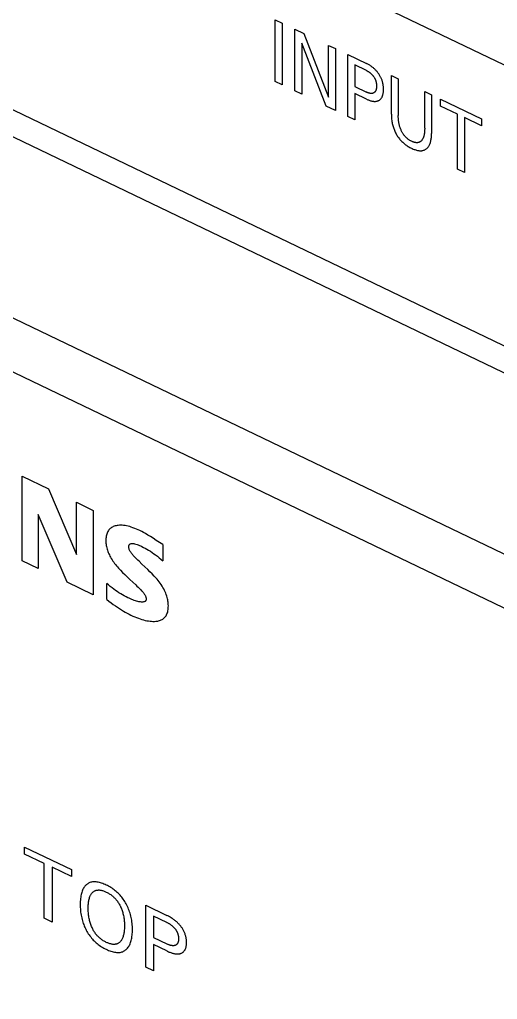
# Model space of a CAD drawing. Extents: x 0 to 420, y 0 to 297.
# Drawn here: x 166.93 to 180.81, y 152.23 to 180.69 of the extents above; entities that cross this region are included whole.
import ezdxf

# ---------------------------------------------------------------- set-up
doc = ezdxf.new("R2010")
doc.units = 0
doc.header["$LTSCALE"] = 23.1
doc.layers.add('40000_ISO', color=7, linetype='CONTINUOUS')

msp = doc.modelspace()

# ---------------------------------------------------------------- linework, layer by layer
at = {"layer": '40000_ISO', "color": 7, "linetype": 'CONTINUOUS'}
for p, q in [((210.089, 165.387), (156.678, 191.06)), ((210.089, 157.221), (156.678, 182.895)), ((209.769, 156.591), (156.358, 182.265)), ((174.353, 178.89), (174.353, 180.686)), ((174.353, 180.686), (174.555, 180.589)), ((174.555, 180.589), (174.555, 178.793)), ((174.924, 178.616), (174.924, 180.412)), ((174.924, 180.412), (175.185, 180.286)), ((175.185, 180.286), (175.904, 178.435)), ((175.124, 180.009), (175.124, 178.519)), ((175.834, 178.178), (175.124, 180.009)), ((175.904, 178.435), (175.904, 179.941)), ((175.904, 179.941), (176.104, 179.845)), ((176.104, 179.845), (176.104, 178.048)), ((176.464, 177.875), (176.464, 179.671)), ((176.464, 179.671), (176.999, 179.414)), ((176.666, 179.371), (176.666, 178.744)), ((176.999, 179.21), (176.666, 179.371)), ((177.019, 179.405), (176.999, 179.414)), ((177.038, 179.394), (177.019, 179.405)), ((177.058, 179.384), (177.038, 179.394)), ((177.077, 179.373), (177.058, 179.384)), ((177.096, 179.361), (177.077, 179.373)), ((177.116, 179.349), (177.096, 179.361)), ((177.135, 179.336), (177.116, 179.349)), ((177.152, 179.323), (177.135, 179.336)), ((151.879, 179.159), (205.29, 153.486)), ((176.999, 179.21), (177.011, 179.205)), ((177.011, 179.205), (177.023, 179.199)), ((177.023, 179.199), (177.035, 179.192)), ((177.035, 179.192), (177.046, 179.185)), ((177.046, 179.185), (177.058, 179.178)), ((177.058, 179.178), (177.07, 179.171)), ((177.07, 179.171), (177.081, 179.163)), ((177.081, 179.163), (177.092, 179.156)), ((177.092, 179.156), (177.102, 179.148)), ((177.102, 179.148), (177.112, 179.14)), ((177.112, 179.14), (177.122, 179.132)), ((177.122, 179.132), (177.132, 179.123)), ((177.132, 179.123), (177.142, 179.114)), ((177.142, 179.114), (177.151, 179.105)), ((177.151, 179.105), (177.16, 179.096)), ((177.169, 179.311), (177.152, 179.323)), ((177.16, 179.096), (177.169, 179.087)), ((177.186, 179.298), (177.169, 179.311)), ((177.169, 179.087), (177.177, 179.078)), ((177.177, 179.078), (177.185, 179.068)), ((177.185, 179.068), (177.193, 179.058)), ((177.203, 179.284), (177.186, 179.298)), ((177.193, 179.058), (177.201, 179.048)), ((177.201, 179.048), (177.209, 179.037)), ((177.219, 179.27), (177.203, 179.284)), ((177.235, 179.255), (177.219, 179.27)), ((177.251, 179.24), (177.235, 179.255)), ((177.266, 179.225), (177.251, 179.24)), ((177.281, 179.21), (177.266, 179.225)), ((177.295, 179.194), (177.281, 179.21)), ((177.309, 179.178), (177.295, 179.194)), ((177.322, 179.161), (177.309, 179.178)), ((177.336, 179.144), (177.322, 179.161)), ((177.348, 179.127), (177.336, 179.144)), ((177.36, 179.11), (177.348, 179.127)), ((177.372, 179.092), (177.36, 179.11)), ((177.383, 179.075), (177.372, 179.092)), ((177.393, 179.057), (177.383, 179.075)), ((177.404, 179.039), (177.393, 179.057)), ((177.726, 177.946), (177.726, 179.065)), ((177.726, 179.065), (177.927, 178.968)), ((174.555, 178.793), (174.353, 178.89)), ((177.209, 179.037), (177.217, 179.025)), ((177.217, 179.025), (177.224, 179.013)), ((177.224, 179.013), (177.232, 179.001)), ((177.232, 179.001), (177.239, 178.989)), ((177.239, 178.989), (177.245, 178.977)), ((177.245, 178.977), (177.251, 178.964)), ((177.251, 178.964), (177.257, 178.951)), ((177.257, 178.951), (177.262, 178.94)), ((177.262, 178.94), (177.266, 178.928)), ((177.266, 178.928), (177.27, 178.916)), ((177.27, 178.916), (177.274, 178.905)), ((177.274, 178.905), (177.277, 178.893)), ((177.277, 178.893), (177.28, 178.881)), ((177.28, 178.881), (177.283, 178.87)), ((177.283, 178.87), (177.286, 178.858)), ((177.286, 178.858), (177.288, 178.845)), ((177.288, 178.845), (177.29, 178.832)), ((177.29, 178.832), (177.292, 178.82)), ((177.292, 178.82), (177.293, 178.807)), ((177.293, 178.807), (177.294, 178.794)), ((177.294, 178.794), (177.295, 178.782)), ((177.295, 178.782), (177.295, 178.77)), ((177.295, 178.77), (177.295, 178.758)), ((177.295, 178.758), (177.295, 178.744)), ((177.413, 179.021), (177.404, 179.039)), ((177.422, 179.003), (177.413, 179.021)), ((177.431, 178.984), (177.422, 179.003)), ((177.439, 178.965), (177.431, 178.984)), ((177.447, 178.945), (177.439, 178.965)), ((177.454, 178.926), (177.447, 178.945)), ((177.46, 178.907), (177.454, 178.926)), ((177.466, 178.887), (177.46, 178.907)), ((177.471, 178.868), (177.466, 178.887)), ((177.476, 178.849), (177.471, 178.868)), ((177.48, 178.83), (177.476, 178.849)), ((177.484, 178.808), (177.48, 178.83)), ((177.488, 178.787), (177.484, 178.808)), ((177.49, 178.766), (177.488, 178.787)), ((177.493, 178.745), (177.49, 178.766)), ((177.927, 178.968), (177.927, 177.903)), ((175.124, 178.519), (174.924, 178.616)), ((176.666, 178.744), (176.999, 178.584)), ((176.666, 178.541), (176.666, 177.778)), ((176.999, 178.38), (176.666, 178.541)), ((177.011, 178.579), (176.999, 178.584)), ((177.023, 178.573), (177.011, 178.579)), ((177.035, 178.568), (177.023, 178.573)), ((177.047, 178.564), (177.035, 178.568)), ((177.058, 178.56), (177.047, 178.564)), ((177.07, 178.556), (177.058, 178.56)), ((177.082, 178.553), (177.07, 178.556)), ((177.092, 178.55), (177.082, 178.553)), ((177.103, 178.548), (177.092, 178.55)), ((177.113, 178.546), (177.103, 178.548)), ((177.123, 178.545), (177.113, 178.546)), ((177.133, 178.544), (177.123, 178.545)), ((177.142, 178.544), (177.133, 178.544)), ((177.152, 178.544), (177.142, 178.544)), ((177.161, 178.545), (177.152, 178.544)), ((177.17, 178.546), (177.161, 178.545)), ((177.178, 178.547), (177.17, 178.546)), ((177.186, 178.549), (177.178, 178.547)), ((177.194, 178.552), (177.186, 178.549)), ((177.202, 178.555), (177.194, 178.552)), ((177.21, 178.558), (177.202, 178.555)), ((177.218, 178.562), (177.21, 178.558)), ((177.225, 178.567), (177.218, 178.562)), ((177.232, 178.572), (177.225, 178.567)), ((177.239, 178.578), (177.232, 178.572)), ((177.246, 178.585), (177.239, 178.578)), ((177.252, 178.591), (177.246, 178.585)), ((177.257, 178.599), (177.252, 178.591)), ((177.262, 178.606), (177.257, 178.599)), ((177.266, 178.613), (177.262, 178.606)), ((177.27, 178.621), (177.266, 178.613)), ((177.274, 178.63), (177.27, 178.621)), ((177.278, 178.638), (177.274, 178.63)), ((177.281, 178.647), (177.278, 178.638)), ((177.283, 178.656), (177.281, 178.647)), ((177.286, 178.665), (177.283, 178.656)), ((177.288, 178.678), (177.286, 178.665)), ((177.291, 178.69), (177.288, 178.678)), ((177.292, 178.703), (177.291, 178.69)), ((177.294, 178.716), (177.292, 178.703)), ((177.295, 178.73), (177.294, 178.716)), ((177.295, 178.744), (177.295, 178.73)), ((177.466, 178.465), (177.471, 178.48)), ((177.471, 178.48), (177.476, 178.495)), ((177.476, 178.495), (177.48, 178.51)), ((177.48, 178.51), (177.484, 178.528)), ((177.484, 178.528), (177.488, 178.546)), ((177.488, 178.546), (177.49, 178.565)), ((177.49, 178.565), (177.493, 178.584)), ((177.494, 178.724), (177.493, 178.745)), ((177.493, 178.584), (177.494, 178.604)), ((177.496, 178.704), (177.494, 178.724)), ((177.494, 178.604), (177.496, 178.623)), ((177.496, 178.683), (177.496, 178.704)), ((177.496, 178.663), (177.496, 178.683)), ((177.496, 178.643), (177.496, 178.663)), ((177.496, 178.623), (177.496, 178.643)), ((178.693, 177.534), (178.693, 178.6)), ((178.693, 178.6), (178.893, 178.504)), ((178.893, 178.504), (178.893, 177.385)), ((176.999, 178.38), (177.019, 178.371)), ((177.019, 178.371), (177.039, 178.362)), ((177.039, 178.362), (177.058, 178.354)), ((177.058, 178.354), (177.078, 178.347)), ((177.078, 178.347), (177.098, 178.34)), ((177.098, 178.34), (177.117, 178.334)), ((177.117, 178.334), (177.136, 178.328)), ((177.136, 178.328), (177.154, 178.324)), ((177.154, 178.324), (177.171, 178.32)), ((177.171, 178.32), (177.188, 178.317)), ((177.188, 178.317), (177.205, 178.315)), ((177.205, 178.315), (177.221, 178.314)), ((177.221, 178.314), (177.237, 178.313)), ((177.237, 178.313), (177.254, 178.313)), ((177.254, 178.313), (177.268, 178.314)), ((177.268, 178.314), (177.283, 178.316)), ((177.283, 178.316), (177.297, 178.318)), ((177.297, 178.318), (177.311, 178.321)), ((177.311, 178.321), (177.325, 178.325)), ((177.325, 178.325), (177.338, 178.33)), ((177.338, 178.33), (177.35, 178.335)), ((177.35, 178.335), (177.364, 178.342)), ((177.364, 178.342), (177.377, 178.349)), ((177.377, 178.349), (177.389, 178.358)), ((177.389, 178.358), (177.401, 178.367)), ((177.401, 178.367), (177.412, 178.378)), ((177.412, 178.378), (177.422, 178.389)), ((177.422, 178.389), (177.432, 178.401)), ((177.432, 178.401), (177.44, 178.413)), ((177.44, 178.413), (177.447, 178.425)), ((177.447, 178.425), (177.454, 178.438)), ((177.454, 178.438), (177.461, 178.451)), ((177.461, 178.451), (177.466, 178.465)), ((179.153, 178.175), (179.153, 178.379)), ((179.153, 178.379), (180.34, 177.808)), ((176.104, 178.048), (175.834, 178.178)), ((177.726, 177.946), (177.726, 177.916)), ((177.726, 177.916), (177.727, 177.885)), ((177.927, 177.877), (177.927, 177.903)), ((179.646, 177.938), (179.153, 178.175)), ((179.646, 176.346), (179.646, 177.938)), ((151.239, 177.899), (204.65, 152.225)), ((176.666, 177.778), (176.464, 177.875)), ((177.727, 177.885), (177.729, 177.854)), ((177.729, 177.854), (177.731, 177.823)), ((177.731, 177.823), (177.734, 177.792)), ((177.734, 177.792), (177.738, 177.76)), ((177.738, 177.76), (177.743, 177.728)), ((177.743, 177.728), (177.748, 177.7)), ((177.748, 177.7), (177.753, 177.672)), ((177.753, 177.672), (177.76, 177.643)), ((177.76, 177.643), (177.767, 177.615)), ((177.928, 177.85), (177.927, 177.877)), ((177.929, 177.824), (177.928, 177.85)), ((177.931, 177.797), (177.929, 177.824)), ((177.934, 177.77), (177.931, 177.797)), ((177.937, 177.743), (177.934, 177.77)), ((177.94, 177.723), (177.937, 177.743)), ((177.943, 177.702), (177.94, 177.723)), ((177.946, 177.681), (177.943, 177.702)), ((177.951, 177.66), (177.946, 177.681)), ((177.955, 177.639), (177.951, 177.66)), ((177.96, 177.618), (177.955, 177.639)), ((177.966, 177.597), (177.96, 177.618)), ((179.847, 177.841), (179.847, 176.249)), ((180.34, 177.604), (179.847, 177.841)), ((180.34, 177.808), (180.34, 177.604)), ((177.767, 177.615), (177.775, 177.586)), ((177.775, 177.586), (177.784, 177.557)), ((177.784, 177.557), (177.794, 177.528)), ((177.794, 177.528), (177.803, 177.502)), ((177.803, 177.502), (177.814, 177.475)), ((177.814, 177.475), (177.825, 177.449)), ((177.825, 177.449), (177.837, 177.423)), ((177.837, 177.423), (177.85, 177.397)), ((177.85, 177.397), (177.864, 177.371)), ((177.864, 177.371), (177.879, 177.346)), ((177.879, 177.346), (177.893, 177.322)), ((177.971, 177.578), (177.966, 177.597)), ((177.977, 177.559), (177.971, 177.578)), ((177.984, 177.54), (177.977, 177.559)), ((177.991, 177.521), (177.984, 177.54)), ((177.998, 177.502), (177.991, 177.521)), ((178.006, 177.483), (177.998, 177.502)), ((178.015, 177.465), (178.006, 177.483)), ((178.023, 177.448), (178.015, 177.465)), ((178.031, 177.431), (178.023, 177.448)), ((178.04, 177.414), (178.031, 177.431)), ((178.049, 177.398), (178.04, 177.414)), ((178.059, 177.382), (178.049, 177.398)), ((178.07, 177.366), (178.059, 177.382)), ((178.08, 177.35), (178.07, 177.366)), ((178.091, 177.335), (178.08, 177.35)), ((178.103, 177.321), (178.091, 177.335)), ((178.678, 177.348), (178.674, 177.331)), ((178.681, 177.366), (178.678, 177.348)), ((178.684, 177.383), (178.681, 177.366)), ((178.687, 177.408), (178.684, 177.383)), ((178.689, 177.432), (178.687, 177.408)), ((178.691, 177.457), (178.689, 177.432)), ((178.692, 177.483), (178.691, 177.457)), ((178.693, 177.508), (178.692, 177.483)), ((178.693, 177.534), (178.693, 177.508)), ((178.892, 177.325), (178.893, 177.355)), ((178.893, 177.355), (178.893, 177.385)), ((177.893, 177.322), (177.908, 177.298)), ((177.908, 177.298), (177.924, 177.275)), ((177.924, 177.275), (177.941, 177.252)), ((177.941, 177.252), (177.958, 177.23)), ((177.958, 177.23), (177.976, 177.208)), ((177.976, 177.208), (177.994, 177.187)), ((177.994, 177.187), (178.014, 177.166)), ((178.014, 177.166), (178.033, 177.146)), ((178.033, 177.146), (178.054, 177.126)), ((178.054, 177.126), (178.074, 177.107)), ((178.074, 177.107), (178.095, 177.089)), ((178.095, 177.089), (178.116, 177.072)), ((178.114, 177.307), (178.103, 177.321)), ((178.126, 177.293), (178.114, 177.307)), ((178.116, 177.072), (178.138, 177.056)), ((178.138, 177.28), (178.126, 177.293)), ((178.151, 177.267), (178.138, 177.28)), ((178.138, 177.056), (178.162, 177.038)), ((178.164, 177.255), (178.151, 177.267)), ((178.177, 177.243), (178.164, 177.255)), ((178.19, 177.232), (178.177, 177.243)), ((178.205, 177.22), (178.19, 177.232)), ((178.22, 177.209), (178.205, 177.22)), ((178.235, 177.199), (178.22, 177.209)), ((178.25, 177.189), (178.235, 177.199)), ((178.265, 177.18), (178.25, 177.189)), ((178.28, 177.171), (178.265, 177.18)), ((178.295, 177.163), (178.28, 177.171)), ((178.311, 177.156), (178.295, 177.163)), ((178.326, 177.148), (178.311, 177.156)), ((178.341, 177.142), (178.326, 177.148)), ((178.357, 177.136), (178.341, 177.142)), ((178.372, 177.13), (178.357, 177.136)), ((178.387, 177.126), (178.372, 177.13)), ((178.402, 177.122), (178.387, 177.126)), ((178.417, 177.118), (178.402, 177.122)), ((178.432, 177.116), (178.417, 177.118)), ((178.445, 177.114), (178.432, 177.116)), ((178.458, 177.114), (178.445, 177.114)), ((178.471, 177.113), (178.458, 177.114)), ((178.483, 177.114), (178.471, 177.113)), ((178.496, 177.115), (178.483, 177.114)), ((178.507, 177.118), (178.496, 177.115)), ((178.519, 177.12), (178.507, 177.118)), ((178.53, 177.124), (178.519, 177.12)), ((178.541, 177.129), (178.53, 177.124)), ((178.552, 177.134), (178.541, 177.129)), ((178.562, 177.14), (178.552, 177.134)), ((178.572, 177.147), (178.562, 177.14)), ((178.581, 177.154), (178.572, 177.147)), ((178.59, 177.162), (178.581, 177.154)), ((178.599, 177.171), (178.59, 177.162)), ((178.607, 177.18), (178.599, 177.171)), ((178.615, 177.191), (178.607, 177.18)), ((178.623, 177.202), (178.615, 177.191)), ((178.63, 177.214), (178.623, 177.202)), ((178.637, 177.226), (178.63, 177.214)), ((178.643, 177.239), (178.637, 177.226)), ((178.649, 177.252), (178.643, 177.239)), ((178.655, 177.265), (178.649, 177.252)), ((178.66, 177.281), (178.655, 177.265)), ((178.665, 177.297), (178.66, 177.281)), ((178.67, 177.314), (178.665, 177.297)), ((178.674, 177.331), (178.67, 177.314)), ((178.825, 177.032), (178.835, 177.052)), ((178.835, 177.052), (178.844, 177.072)), ((178.844, 177.072), (178.852, 177.093)), ((178.852, 177.093), (178.859, 177.115)), ((178.859, 177.115), (178.866, 177.137)), ((178.866, 177.137), (178.871, 177.16)), ((178.871, 177.16), (178.876, 177.183)), ((178.876, 177.183), (178.881, 177.211)), ((178.881, 177.211), (178.885, 177.239)), ((178.885, 177.239), (178.888, 177.267)), ((178.888, 177.267), (178.891, 177.296)), ((178.891, 177.296), (178.892, 177.325)), ((178.162, 177.038), (178.186, 177.022)), ((178.186, 177.022), (178.211, 177.006)), ((178.211, 177.006), (178.235, 176.991)), ((178.235, 176.991), (178.26, 176.978)), ((178.26, 176.978), (178.285, 176.965)), ((178.285, 176.965), (178.31, 176.952)), ((178.31, 176.952), (178.334, 176.941)), ((178.334, 176.941), (178.359, 176.93)), ((178.359, 176.93), (178.384, 176.92)), ((178.384, 176.92), (178.408, 176.911)), ((178.408, 176.911), (178.433, 176.903)), ((178.433, 176.903), (178.457, 176.896)), ((178.457, 176.896), (178.481, 176.891)), ((178.481, 176.891), (178.503, 176.886)), ((178.503, 176.886), (178.524, 176.883)), ((178.524, 176.883), (178.545, 176.881)), ((178.545, 176.881), (178.565, 176.88)), ((178.565, 176.88), (178.586, 176.88)), ((178.586, 176.88), (178.606, 176.881)), ((178.606, 176.881), (178.625, 176.884)), ((178.625, 176.884), (178.643, 176.887)), ((178.643, 176.887), (178.661, 176.892)), ((178.661, 176.892), (178.678, 176.898)), ((178.678, 176.898), (178.695, 176.905)), ((178.695, 176.905), (178.711, 176.913)), ((178.711, 176.913), (178.726, 176.922)), ((178.726, 176.922), (178.741, 176.932)), ((178.741, 176.932), (178.755, 176.943)), ((178.755, 176.943), (178.769, 176.956)), ((178.769, 176.956), (178.782, 176.969)), ((178.782, 176.969), (178.794, 176.984)), ((178.794, 176.984), (178.805, 176.999)), ((178.805, 176.999), (178.816, 177.015)), ((178.816, 177.015), (178.825, 177.032)), ((179.847, 176.249), (179.646, 176.346)), ((167.004, 164.97), (167.004, 167.426)), ((167.004, 167.426), (167.767, 167.059)), ((167.767, 167.059), (168.578, 165.154)), ((168.578, 165.154), (168.578, 166.669)), ((168.578, 166.669), (169.07, 166.433)), ((167.471, 166.313), (167.471, 164.745)), ((168.308, 164.343), (167.471, 166.313)), ((169.07, 166.433), (169.07, 163.977)), ((169.625, 165.949), (169.601, 165.935)), ((169.65, 165.961), (169.625, 165.949)), ((169.676, 165.971), (169.65, 165.961)), ((169.703, 165.979), (169.676, 165.971)), ((169.731, 165.986), (169.703, 165.979)), ((169.76, 165.992), (169.731, 165.986)), ((169.796, 165.996), (169.76, 165.992)), ((169.834, 165.999), (169.796, 165.996)), ((169.872, 165.999), (169.834, 165.999)), ((169.912, 165.998), (169.872, 165.999)), ((169.951, 165.994), (169.912, 165.998)), ((169.995, 165.988), (169.951, 165.994)), ((170.038, 165.98), (169.995, 165.988)), ((170.083, 165.97), (170.038, 165.98)), ((170.127, 165.959), (170.083, 165.97)), ((170.172, 165.945), (170.127, 165.959)), ((169.445, 165.68), (169.44, 165.648)), ((169.452, 165.712), (169.445, 165.68)), ((169.46, 165.742), (169.452, 165.712)), ((169.47, 165.77), (169.46, 165.742)), ((169.481, 165.796), (169.47, 165.77)), ((169.494, 165.82), (169.481, 165.796)), ((169.508, 165.843), (169.494, 165.82)), ((169.524, 165.864), (169.508, 165.843)), ((169.541, 165.884), (169.524, 165.864)), ((169.559, 165.902), (169.541, 165.884)), ((169.578, 165.919), (169.559, 165.902)), ((169.601, 165.935), (169.578, 165.919)), ((170.222, 165.929), (170.172, 165.945)), ((170.272, 165.91), (170.222, 165.929)), ((170.322, 165.89), (170.272, 165.91)), ((170.372, 165.868), (170.322, 165.89)), ((170.423, 165.845), (170.372, 165.868)), ((170.476, 165.817), (170.423, 165.845)), ((170.53, 165.788), (170.476, 165.817)), ((170.583, 165.758), (170.53, 165.788)), ((170.657, 165.714), (170.583, 165.758)), ((170.731, 165.669), (170.657, 165.714)), ((170.805, 165.622), (170.731, 165.669)), ((169.437, 165.615), (169.435, 165.581)), ((169.435, 165.581), (169.435, 165.546)), ((169.435, 165.546), (169.436, 165.513)), ((169.436, 165.513), (169.438, 165.48)), ((169.44, 165.648), (169.437, 165.615)), ((169.438, 165.48), (169.441, 165.446)), ((169.441, 165.446), (169.446, 165.413)), ((169.446, 165.413), (169.452, 165.378)), ((169.452, 165.378), (169.46, 165.344)), ((170.097, 165.38), (170.099, 165.394)), ((170.097, 165.365), (170.097, 165.38)), ((170.099, 165.394), (170.103, 165.408)), ((170.103, 165.408), (170.107, 165.42)), ((170.107, 165.42), (170.114, 165.431)), ((170.114, 165.431), (170.121, 165.441)), ((170.121, 165.441), (170.13, 165.449)), ((170.13, 165.449), (170.139, 165.456)), ((170.139, 165.456), (170.152, 165.463)), ((170.152, 165.463), (170.167, 165.468)), ((170.167, 165.468), (170.182, 165.471)), ((170.182, 165.471), (170.198, 165.471)), ((170.198, 165.471), (170.215, 165.471)), ((170.215, 165.471), (170.232, 165.469)), ((170.232, 165.469), (170.25, 165.466)), ((170.25, 165.466), (170.267, 165.462)), ((170.267, 165.462), (170.303, 165.453)), ((170.303, 165.453), (170.339, 165.442)), ((170.339, 165.442), (170.374, 165.429)), ((170.374, 165.429), (170.41, 165.415)), ((170.41, 165.415), (170.446, 165.399)), ((170.446, 165.399), (170.481, 165.383)), ((170.481, 165.383), (170.53, 165.358)), ((170.899, 165.561), (170.805, 165.622)), ((170.993, 165.499), (170.899, 165.561)), ((171.087, 165.437), (170.993, 165.499)), ((171.087, 165.437), (171.087, 164.967)), ((169.46, 165.344), (169.469, 165.309)), ((169.469, 165.309), (169.48, 165.274)), ((169.48, 165.274), (169.492, 165.24)), ((169.492, 165.24), (169.505, 165.205)), ((169.505, 165.205), (169.52, 165.17)), ((169.52, 165.17), (169.536, 165.136)), ((169.536, 165.136), (169.553, 165.102)), ((169.553, 165.102), (169.571, 165.068)), ((170.099, 165.348), (170.097, 165.365)), ((170.102, 165.331), (170.099, 165.348)), ((170.107, 165.313), (170.102, 165.331)), ((170.114, 165.295), (170.107, 165.313)), ((170.122, 165.277), (170.114, 165.295)), ((170.13, 165.26), (170.122, 165.277)), ((170.142, 165.239), (170.13, 165.26)), ((170.155, 165.218), (170.142, 165.239)), ((170.169, 165.198), (170.155, 165.218)), ((170.184, 165.178), (170.169, 165.198)), ((170.199, 165.159), (170.184, 165.178)), ((170.215, 165.141), (170.199, 165.159)), ((170.23, 165.122), (170.215, 165.141)), ((170.263, 165.087), (170.23, 165.122)), ((170.53, 165.358), (170.578, 165.333)), ((170.578, 165.333), (170.627, 165.305)), ((170.627, 165.305), (170.675, 165.276)), ((170.675, 165.276), (170.726, 165.244)), ((170.726, 165.244), (170.776, 165.21)), ((170.776, 165.21), (170.827, 165.174)), ((170.827, 165.174), (170.877, 165.138)), ((170.877, 165.138), (170.93, 165.097)), ((170.93, 165.097), (170.982, 165.055)), ((167.471, 164.745), (167.004, 164.97)), ((169.571, 165.068), (169.592, 165.031)), ((169.592, 165.031), (169.614, 164.994)), ((169.614, 164.994), (169.637, 164.958)), ((169.637, 164.958), (169.661, 164.923)), ((169.661, 164.923), (169.687, 164.889)), ((169.687, 164.889), (169.713, 164.855)), ((169.713, 164.855), (169.739, 164.822)), ((169.739, 164.822), (169.768, 164.788)), ((170.296, 165.052), (170.263, 165.087)), ((170.329, 165.018), (170.296, 165.052)), ((170.363, 164.985), (170.329, 165.018)), ((170.397, 164.952), (170.363, 164.985)), ((170.481, 164.872), (170.397, 164.952)), ((170.566, 164.792), (170.481, 164.872)), ((170.982, 165.055), (171.035, 165.011)), ((171.035, 165.011), (171.087, 164.967)), ((169.768, 164.788), (169.798, 164.756)), ((169.798, 164.756), (169.828, 164.723)), ((169.828, 164.723), (169.858, 164.692)), ((169.858, 164.692), (169.92, 164.629)), ((169.92, 164.629), (169.983, 164.567)), ((169.983, 164.567), (170.046, 164.507)), ((170.65, 164.711), (170.566, 164.792)), ((170.712, 164.65), (170.65, 164.711)), ((170.774, 164.588), (170.712, 164.65)), ((170.835, 164.525), (170.774, 164.588)), ((170.865, 164.494), (170.835, 164.525)), ((169.07, 163.977), (168.308, 164.343)), ((169.463, 163.84), (169.463, 164.31)), ((169.513, 164.267), (169.463, 164.31)), ((169.563, 164.224), (169.513, 164.267)), ((170.046, 164.507), (170.131, 164.427)), ((170.131, 164.427), (170.217, 164.347)), ((170.217, 164.347), (170.303, 164.267)), ((170.303, 164.267), (170.338, 164.235)), ((170.894, 164.462), (170.865, 164.494)), ((170.923, 164.429), (170.894, 164.462)), ((170.951, 164.396), (170.923, 164.429)), ((170.982, 164.357), (170.951, 164.396)), ((171.011, 164.317), (170.982, 164.357)), ((171.04, 164.276), (171.011, 164.317)), ((171.066, 164.234), (171.04, 164.276)), ((169.613, 164.184), (169.563, 164.224)), ((169.664, 164.144), (169.613, 164.184)), ((169.714, 164.107), (169.664, 164.144)), ((169.765, 164.072), (169.714, 164.107)), ((169.815, 164.038), (169.765, 164.072)), ((169.866, 164.006), (169.815, 164.038)), ((169.917, 163.975), (169.866, 164.006)), ((169.968, 163.947), (169.917, 163.975)), ((170.338, 164.235), (170.372, 164.202)), ((170.372, 164.202), (170.405, 164.168)), ((170.405, 164.168), (170.439, 164.134)), ((170.439, 164.134), (170.472, 164.099)), ((170.472, 164.099), (170.488, 164.081)), ((170.488, 164.081), (170.503, 164.063)), ((170.503, 164.063), (170.519, 164.044)), ((170.519, 164.044), (170.533, 164.025)), ((170.533, 164.025), (170.547, 164.006)), ((170.547, 164.006), (170.561, 163.985)), ((170.561, 163.985), (170.573, 163.964)), ((170.573, 163.964), (170.581, 163.95)), ((171.092, 164.192), (171.066, 164.234)), ((171.116, 164.148), (171.092, 164.192)), ((171.137, 164.108), (171.116, 164.148)), ((171.156, 164.067), (171.137, 164.108)), ((171.173, 164.026), (171.156, 164.067)), ((171.189, 163.985), (171.173, 164.026)), ((171.203, 163.944), (171.189, 163.985)), ((169.463, 163.84), (169.525, 163.793)), ((169.525, 163.793), (169.586, 163.746)), ((169.586, 163.746), (169.648, 163.701)), ((169.648, 163.701), (169.71, 163.657)), ((170.019, 163.92), (169.968, 163.947)), ((170.069, 163.895), (170.019, 163.92)), ((170.108, 163.877), (170.069, 163.895)), ((170.147, 163.86), (170.108, 163.877)), ((170.186, 163.844), (170.147, 163.86)), ((170.222, 163.83), (170.186, 163.844)), ((170.258, 163.817), (170.222, 163.83)), ((170.294, 163.805), (170.258, 163.817)), ((170.327, 163.795), (170.294, 163.805)), ((170.36, 163.787), (170.327, 163.795)), ((170.393, 163.779), (170.36, 163.787)), ((170.418, 163.775), (170.393, 163.779)), ((170.442, 163.771), (170.418, 163.775)), ((170.466, 163.769), (170.442, 163.771)), ((170.489, 163.768), (170.466, 163.769)), ((170.512, 163.769), (170.489, 163.768)), ((170.526, 163.771), (170.512, 163.769)), ((170.539, 163.773), (170.526, 163.771)), ((170.551, 163.777), (170.539, 163.773)), ((170.563, 163.782), (170.551, 163.777)), ((170.574, 163.789), (170.563, 163.782)), ((170.583, 163.797), (170.574, 163.789)), ((170.581, 163.95), (170.588, 163.935)), ((170.59, 163.805), (170.583, 163.797)), ((170.588, 163.935), (170.594, 163.92)), ((170.596, 163.815), (170.59, 163.805)), ((170.594, 163.92), (170.599, 163.905)), ((170.601, 163.825), (170.596, 163.815)), ((170.599, 163.905), (170.603, 163.891)), ((170.604, 163.837), (170.601, 163.825)), ((170.603, 163.891), (170.606, 163.876)), ((170.606, 163.849), (170.604, 163.837)), ((170.606, 163.876), (170.607, 163.863)), ((170.607, 163.863), (170.606, 163.849)), ((171.215, 163.903), (171.203, 163.944)), ((171.224, 163.867), (171.215, 163.903)), ((171.232, 163.831), (171.224, 163.867)), ((171.238, 163.796), (171.232, 163.831)), ((171.243, 163.761), (171.238, 163.796)), ((171.246, 163.727), (171.243, 163.761)), ((171.248, 163.693), (171.246, 163.727)), ((171.249, 163.659), (171.248, 163.693)), ((169.71, 163.657), (169.768, 163.618)), ((169.768, 163.618), (169.826, 163.579)), ((169.826, 163.579), (169.884, 163.542)), ((169.884, 163.542), (169.943, 163.507)), ((169.943, 163.507), (169.998, 163.475)), ((169.998, 163.475), (170.053, 163.445)), ((170.053, 163.445), (170.108, 163.416)), ((170.108, 163.416), (170.163, 163.389)), ((170.163, 163.389), (170.218, 163.363)), ((171.182, 163.373), (171.196, 163.398)), ((171.196, 163.398), (171.209, 163.424)), ((171.209, 163.424), (171.22, 163.454)), ((171.22, 163.454), (171.229, 163.485)), ((171.229, 163.485), (171.237, 163.518)), ((171.237, 163.518), (171.242, 163.551)), ((171.242, 163.551), (171.246, 163.586)), ((171.246, 163.586), (171.248, 163.622)), ((171.248, 163.622), (171.249, 163.659)), ((170.218, 163.363), (170.272, 163.34)), ((170.272, 163.34), (170.326, 163.317)), ((170.326, 163.317), (170.38, 163.297)), ((170.38, 163.297), (170.434, 163.278)), ((170.434, 163.278), (170.482, 163.263)), ((170.482, 163.263), (170.531, 163.249)), ((170.531, 163.249), (170.579, 163.237)), ((170.579, 163.237), (170.627, 163.227)), ((170.627, 163.227), (170.674, 163.219)), ((170.674, 163.219), (170.717, 163.213)), ((170.717, 163.213), (170.76, 163.209)), ((170.76, 163.209), (170.802, 163.207)), ((170.802, 163.207), (170.843, 163.208)), ((170.843, 163.208), (170.884, 163.21)), ((170.884, 163.21), (170.912, 163.213)), ((170.912, 163.213), (170.939, 163.218)), ((170.939, 163.218), (170.966, 163.224)), ((170.966, 163.224), (170.992, 163.231)), ((170.992, 163.231), (171.017, 163.239)), ((171.017, 163.239), (171.042, 163.249)), ((171.042, 163.249), (171.065, 163.261)), ((171.065, 163.261), (171.087, 163.275)), ((171.087, 163.275), (171.109, 163.291)), ((171.109, 163.291), (171.13, 163.309)), ((171.13, 163.309), (171.149, 163.328)), ((171.149, 163.328), (171.166, 163.35)), ((171.166, 163.35), (171.182, 163.373)), ((167.075, 156.448), (167.075, 156.651)), ((167.075, 156.651), (168.44, 155.995)), ((167.642, 156.175), (167.075, 156.448)), ((167.642, 154.583), (167.642, 156.175)), ((167.873, 156.064), (167.873, 154.472)), ((168.44, 155.792), (167.873, 156.064)), ((168.44, 155.995), (168.44, 155.792)), ((168.769, 155.425), (168.756, 155.396)), ((168.782, 155.449), (168.769, 155.425)), ((168.796, 155.473), (168.782, 155.449)), ((168.811, 155.495), (168.796, 155.473)), ((168.827, 155.515), (168.811, 155.495)), ((168.845, 155.535), (168.827, 155.515)), ((168.863, 155.553), (168.845, 155.535)), ((168.869, 155.558), (168.863, 155.553)), ((168.888, 155.573), (168.869, 155.558)), ((168.908, 155.587), (168.888, 155.573)), ((168.928, 155.599), (168.908, 155.587)), ((168.95, 155.61), (168.928, 155.599)), ((168.973, 155.619), (168.95, 155.61)), ((168.996, 155.627), (168.973, 155.619)), ((169.021, 155.633), (168.996, 155.627)), ((169.046, 155.637), (169.021, 155.633)), ((169.073, 155.64), (169.046, 155.637)), ((169.1, 155.641), (169.073, 155.64)), ((169.128, 155.64), (169.1, 155.641)), ((169.156, 155.638), (169.128, 155.64)), ((169.184, 155.635), (169.156, 155.638)), ((169.213, 155.63), (169.184, 155.635)), ((169.246, 155.622), (169.213, 155.63)), ((169.279, 155.613), (169.246, 155.622)), ((169.312, 155.603), (169.279, 155.613)), ((169.346, 155.591), (169.312, 155.603)), ((169.379, 155.577), (169.346, 155.591)), ((169.413, 155.563), (169.379, 155.577)), ((169.446, 155.547), (169.413, 155.563)), ((169.48, 155.531), (169.446, 155.547)), ((169.513, 155.513), (169.48, 155.531)), ((169.547, 155.494), (169.513, 155.513)), ((169.58, 155.474), (169.547, 155.494)), ((169.613, 155.453), (169.58, 155.474)), ((169.646, 155.43), (169.613, 155.453)), ((169.678, 155.406), (169.646, 155.43)), ((168.698, 155.156), (168.694, 155.115)), ((168.703, 155.196), (168.698, 155.156)), ((168.709, 155.235), (168.703, 155.196)), ((168.716, 155.269), (168.709, 155.235)), ((168.724, 155.303), (168.716, 155.269)), ((168.733, 155.335), (168.724, 155.303)), ((168.744, 155.366), (168.733, 155.335)), ((168.756, 155.396), (168.744, 155.366)), ((168.942, 155.113), (168.948, 155.138)), ((168.948, 155.138), (168.955, 155.163)), ((168.955, 155.163), (168.962, 155.187)), ((168.962, 155.187), (168.971, 155.21)), ((168.971, 155.21), (168.979, 155.23)), ((168.979, 155.23), (168.989, 155.249)), ((168.989, 155.249), (168.999, 155.267)), ((168.999, 155.267), (169.01, 155.285)), ((169.01, 155.285), (169.021, 155.302)), ((169.021, 155.302), (169.034, 155.318)), ((169.034, 155.318), (169.045, 155.33)), ((169.045, 155.33), (169.057, 155.341)), ((169.057, 155.341), (169.069, 155.352)), ((169.069, 155.352), (169.082, 155.362)), ((169.082, 155.362), (169.096, 155.37)), ((169.096, 155.37), (169.11, 155.378)), ((169.11, 155.378), (169.125, 155.385)), ((169.125, 155.385), (169.14, 155.391)), ((169.14, 155.391), (169.156, 155.396)), ((169.156, 155.396), (169.172, 155.399)), ((169.172, 155.399), (169.189, 155.402)), ((169.189, 155.402), (169.206, 155.403)), ((169.206, 155.403), (169.223, 155.404)), ((169.223, 155.404), (169.241, 155.404)), ((169.241, 155.404), (169.259, 155.402)), ((169.259, 155.402), (169.278, 155.4)), ((169.278, 155.4), (169.298, 155.396)), ((169.298, 155.396), (169.319, 155.391)), ((169.319, 155.391), (169.34, 155.386)), ((169.34, 155.386), (169.361, 155.379)), ((169.361, 155.379), (169.382, 155.371)), ((169.382, 155.371), (169.404, 155.363)), ((169.404, 155.363), (169.425, 155.354)), ((169.425, 155.354), (169.446, 155.344)), ((169.446, 155.344), (169.468, 155.333)), ((169.468, 155.333), (169.489, 155.322)), ((169.489, 155.322), (169.511, 155.309)), ((169.511, 155.309), (169.532, 155.297)), ((169.532, 155.297), (169.553, 155.283)), ((169.553, 155.283), (169.574, 155.269)), ((169.574, 155.269), (169.595, 155.253)), ((169.595, 155.253), (169.616, 155.237)), ((169.616, 155.237), (169.634, 155.222)), ((169.634, 155.222), (169.652, 155.206)), ((169.652, 155.206), (169.67, 155.189)), ((169.67, 155.189), (169.688, 155.172)), ((169.707, 155.383), (169.678, 155.406)), ((169.688, 155.172), (169.705, 155.154)), ((169.705, 155.154), (169.722, 155.135)), ((169.736, 155.359), (169.707, 155.383)), ((169.722, 155.135), (169.738, 155.116)), ((169.764, 155.334), (169.736, 155.359)), ((169.791, 155.308), (169.764, 155.334)), ((169.818, 155.281), (169.791, 155.308)), ((169.845, 155.253), (169.818, 155.281)), ((169.87, 155.224), (169.845, 155.253)), ((169.895, 155.194), (169.87, 155.224)), ((169.918, 155.164), (169.895, 155.194)), ((169.941, 155.133), (169.918, 155.164)), ((169.963, 155.101), (169.941, 155.133)), ((168.69, 155.031), (168.689, 154.988)), ((168.689, 154.988), (168.69, 154.944)), ((168.691, 155.073), (168.69, 155.031)), ((168.69, 154.944), (168.691, 154.9)), ((168.694, 155.115), (168.691, 155.073)), ((168.691, 154.9), (168.694, 154.855)), ((168.694, 154.855), (168.697, 154.81)), ((168.92, 154.875), (168.921, 154.907)), ((168.921, 154.842), (168.92, 154.875)), ((168.921, 154.907), (168.922, 154.939)), ((168.922, 154.939), (168.923, 154.97)), ((168.923, 154.97), (168.926, 155.001)), ((168.926, 155.001), (168.929, 155.032)), ((168.929, 155.032), (168.933, 155.062)), ((168.933, 155.062), (168.937, 155.088)), ((168.937, 155.088), (168.942, 155.113)), ((169.738, 155.116), (169.754, 155.096)), ((169.754, 155.096), (169.769, 155.076)), ((169.769, 155.076), (169.784, 155.054)), ((169.784, 155.054), (169.798, 155.033)), ((169.798, 155.033), (169.812, 155.011)), ((169.812, 155.011), (169.825, 154.989)), ((169.825, 154.989), (169.837, 154.966)), ((169.837, 154.966), (169.849, 154.944)), ((169.849, 154.944), (169.86, 154.921)), ((169.86, 154.921), (169.863, 154.913)), ((169.863, 154.913), (169.875, 154.886)), ((169.875, 154.886), (169.886, 154.86)), ((169.886, 154.86), (169.897, 154.833)), ((169.984, 155.068), (169.963, 155.101)), ((170.004, 155.035), (169.984, 155.068)), ((170.023, 155.002), (170.004, 155.035)), ((170.043, 154.964), (170.023, 155.002)), ((170.061, 154.926), (170.043, 154.964)), ((170.079, 154.888), (170.061, 154.926)), ((170.095, 154.849), (170.079, 154.888)), ((170.11, 154.811), (170.095, 154.849)), ((170.591, 153.165), (170.591, 154.962)), ((170.591, 154.962), (171.205, 154.666)), ((167.873, 154.472), (167.642, 154.583)), ((168.697, 154.81), (168.702, 154.764)), ((168.702, 154.764), (168.709, 154.718)), ((168.709, 154.718), (168.715, 154.677)), ((168.715, 154.677), (168.723, 154.635)), ((168.723, 154.635), (168.732, 154.593)), ((168.732, 154.593), (168.743, 154.551)), ((168.922, 154.808), (168.921, 154.842)), ((168.923, 154.775), (168.922, 154.808)), ((168.926, 154.741), (168.923, 154.775)), ((168.929, 154.707), (168.926, 154.741)), ((168.933, 154.672), (168.929, 154.707)), ((168.937, 154.641), (168.933, 154.672)), ((168.942, 154.61), (168.937, 154.641)), ((168.948, 154.579), (168.942, 154.61)), ((168.954, 154.548), (168.948, 154.579)), ((169.897, 154.833), (169.906, 154.806)), ((169.906, 154.806), (169.915, 154.779)), ((169.915, 154.779), (169.923, 154.752)), ((169.923, 154.752), (169.931, 154.721)), ((169.931, 154.721), (169.939, 154.69)), ((169.939, 154.69), (169.946, 154.659)), ((169.946, 154.659), (169.952, 154.628)), ((169.952, 154.628), (169.957, 154.598)), ((169.957, 154.598), (169.961, 154.568)), ((169.961, 154.568), (169.965, 154.534)), ((170.124, 154.772), (170.11, 154.811)), ((170.137, 154.731), (170.124, 154.772)), ((170.149, 154.689), (170.137, 154.731)), ((170.16, 154.648), (170.149, 154.689)), ((170.169, 154.606), (170.16, 154.648)), ((170.178, 154.565), (170.169, 154.606)), ((170.185, 154.525), (170.178, 154.565)), ((170.822, 154.647), (170.822, 154.02)), ((171.205, 154.462), (170.822, 154.647)), ((171.231, 154.653), (171.205, 154.666)), ((171.258, 154.64), (171.231, 154.653)), ((171.284, 154.625), (171.258, 154.64)), ((171.31, 154.61), (171.284, 154.625)), ((171.335, 154.595), (171.31, 154.61)), ((171.361, 154.578), (171.335, 154.595)), ((171.381, 154.565), (171.361, 154.578)), ((171.4, 154.551), (171.381, 154.565)), ((168.743, 154.551), (168.754, 154.509)), ((168.754, 154.509), (168.767, 154.467)), ((168.767, 154.467), (168.779, 154.434)), ((168.779, 154.434), (168.791, 154.4)), ((168.791, 154.4), (168.804, 154.367)), ((168.804, 154.367), (168.818, 154.334)), ((168.818, 154.334), (168.833, 154.301)), ((168.833, 154.301), (168.848, 154.268)), ((168.962, 154.517), (168.954, 154.548)), ((168.97, 154.485), (168.962, 154.517)), ((168.978, 154.457), (168.97, 154.485)), ((168.987, 154.428), (168.978, 154.457)), ((168.997, 154.4), (168.987, 154.428)), ((169.008, 154.371), (168.997, 154.4)), ((169.019, 154.343), (169.008, 154.371)), ((169.032, 154.314), (169.019, 154.343)), ((169.043, 154.291), (169.032, 154.314)), ((169.054, 154.268), (169.043, 154.291)), ((169.965, 154.534), (169.968, 154.5)), ((169.968, 154.5), (169.971, 154.467)), ((169.971, 154.467), (169.972, 154.434)), ((169.972, 154.303), (169.971, 154.271)), ((169.972, 154.434), (169.973, 154.401)), ((169.973, 154.335), (169.972, 154.303)), ((169.973, 154.401), (169.974, 154.368)), ((169.974, 154.368), (169.973, 154.335)), ((170.191, 154.48), (170.185, 154.525)), ((170.196, 154.435), (170.191, 154.48)), ((170.2, 154.39), (170.196, 154.435)), ((170.203, 154.346), (170.2, 154.39)), ((170.204, 154.303), (170.203, 154.346)), ((170.205, 154.26), (170.204, 154.303)), ((171.205, 154.462), (171.219, 154.456)), ((171.219, 154.456), (171.232, 154.449)), ((171.232, 154.449), (171.246, 154.442)), ((171.246, 154.442), (171.259, 154.434)), ((171.259, 154.434), (171.273, 154.426)), ((171.273, 154.426), (171.286, 154.418)), ((171.286, 154.418), (171.3, 154.409)), ((171.3, 154.409), (171.312, 154.401)), ((171.312, 154.401), (171.323, 154.393)), ((171.323, 154.393), (171.335, 154.384)), ((171.335, 154.384), (171.346, 154.375)), ((171.346, 154.375), (171.358, 154.366)), ((171.358, 154.366), (171.369, 154.356)), ((171.369, 154.356), (171.38, 154.346)), ((171.38, 154.346), (171.39, 154.337)), ((171.39, 154.337), (171.4, 154.327)), ((171.42, 154.536), (171.4, 154.551)), ((171.4, 154.327), (171.41, 154.317)), ((171.41, 154.317), (171.419, 154.307)), ((171.419, 154.307), (171.428, 154.296)), ((171.439, 154.522), (171.42, 154.536)), ((171.428, 154.296), (171.437, 154.285)), ((171.437, 154.285), (171.446, 154.274)), ((171.458, 154.506), (171.439, 154.522)), ((171.477, 154.49), (171.458, 154.506)), ((171.495, 154.474), (171.477, 154.49)), ((171.512, 154.458), (171.495, 154.474)), ((171.529, 154.442), (171.512, 154.458)), ((171.545, 154.425), (171.529, 154.442)), ((171.561, 154.408), (171.545, 154.425)), ((171.577, 154.39), (171.561, 154.408)), ((171.592, 154.372), (171.577, 154.39)), ((171.607, 154.353), (171.592, 154.372)), ((171.62, 154.336), (171.607, 154.353)), ((171.633, 154.318), (171.62, 154.336)), ((171.646, 154.3), (171.633, 154.318)), ((171.658, 154.281), (171.646, 154.3)), ((171.67, 154.263), (171.658, 154.281)), ((168.848, 154.268), (168.865, 154.235)), ((168.865, 154.235), (168.884, 154.201)), ((168.884, 154.201), (168.904, 154.168)), ((168.904, 154.168), (168.924, 154.134)), ((168.924, 154.134), (168.946, 154.102)), ((168.946, 154.102), (168.969, 154.07)), ((168.969, 154.07), (168.993, 154.039)), ((168.993, 154.039), (169.017, 154.009)), ((169.017, 154.009), (169.043, 153.979)), ((169.067, 154.245), (169.054, 154.268)), ((169.079, 154.222), (169.067, 154.245)), ((169.093, 154.2), (169.079, 154.222)), ((169.107, 154.178), (169.093, 154.2)), ((169.122, 154.156), (169.107, 154.178)), ((169.137, 154.135), (169.122, 154.156)), ((169.153, 154.115), (169.137, 154.135)), ((169.169, 154.095), (169.153, 154.115)), ((169.186, 154.076), (169.169, 154.095)), ((169.203, 154.058), (169.186, 154.076)), ((169.221, 154.04), (169.203, 154.058)), ((169.239, 154.023), (169.221, 154.04)), ((169.257, 154.007), (169.239, 154.023)), ((169.276, 153.991), (169.257, 154.007)), ((169.296, 153.975), (169.276, 153.991)), ((169.916, 154.006), (169.907, 153.986)), ((169.924, 154.026), (169.916, 154.006)), ((169.932, 154.05), (169.924, 154.026)), ((169.94, 154.074), (169.932, 154.05)), ((169.946, 154.099), (169.94, 154.074)), ((169.952, 154.124), (169.946, 154.099)), ((169.957, 154.15), (169.952, 154.124)), ((169.961, 154.177), (169.957, 154.15)), ((169.965, 154.208), (169.961, 154.177)), ((169.968, 154.239), (169.965, 154.208)), ((169.971, 154.271), (169.968, 154.239)), ((170.178, 153.974), (170.185, 154.008)), ((170.185, 154.008), (170.191, 154.048)), ((170.191, 154.048), (170.197, 154.089)), ((170.197, 154.089), (170.2, 154.131)), ((170.2, 154.131), (170.203, 154.173)), ((170.203, 154.173), (170.204, 154.216)), ((170.204, 154.216), (170.205, 154.26)), ((170.822, 154.02), (171.205, 153.836)), ((171.446, 154.274), (171.454, 154.263)), ((171.454, 154.263), (171.462, 154.253)), ((171.462, 154.253), (171.469, 154.242)), ((171.469, 154.242), (171.476, 154.231)), ((171.476, 154.231), (171.483, 154.219)), ((171.483, 154.219), (171.49, 154.208)), ((171.49, 154.208), (171.496, 154.196)), ((171.496, 154.196), (171.501, 154.185)), ((171.501, 154.185), (171.507, 154.173)), ((171.507, 154.173), (171.512, 154.161)), ((171.512, 154.161), (171.517, 154.149)), ((171.517, 154.149), (171.521, 154.137)), ((171.521, 154.137), (171.525, 154.125)), ((171.525, 154.125), (171.529, 154.113)), ((171.529, 154.113), (171.532, 154.101)), ((171.532, 154.101), (171.535, 154.09)), ((171.535, 154.09), (171.537, 154.076)), ((171.537, 154.076), (171.54, 154.063)), ((171.54, 154.063), (171.542, 154.051)), ((171.542, 154.051), (171.543, 154.038)), ((171.543, 154.038), (171.544, 154.025)), ((171.544, 154.025), (171.545, 154.013)), ((171.545, 154.013), (171.546, 154)), ((171.546, 154), (171.546, 153.988)), ((171.681, 154.244), (171.67, 154.263)), ((171.691, 154.224), (171.681, 154.244)), ((171.701, 154.205), (171.691, 154.224)), ((171.711, 154.185), (171.701, 154.205)), ((171.719, 154.166), (171.711, 154.185)), ((171.727, 154.146), (171.719, 154.166)), ((171.735, 154.126), (171.727, 154.146)), ((171.741, 154.106), (171.735, 154.126)), ((171.748, 154.086), (171.741, 154.106)), ((171.753, 154.067), (171.748, 154.086)), ((171.758, 154.047), (171.753, 154.067)), ((171.763, 154.025), (171.758, 154.047)), ((171.767, 154.004), (171.763, 154.025)), ((171.77, 153.983), (171.767, 154.004)), ((169.043, 153.979), (169.069, 153.95)), ((169.069, 153.95), (169.097, 153.923)), ((169.097, 153.923), (169.124, 153.896)), ((169.124, 153.896), (169.153, 153.871)), ((169.153, 153.871), (169.182, 153.847)), ((169.182, 153.847), (169.211, 153.824)), ((169.211, 153.824), (169.244, 153.799)), ((169.244, 153.799), (169.277, 153.776)), ((169.277, 153.776), (169.311, 153.754)), ((169.317, 153.959), (169.296, 153.975)), ((169.311, 153.754), (169.344, 153.734)), ((169.339, 153.945), (169.317, 153.959)), ((169.36, 153.931), (169.339, 153.945)), ((169.344, 153.734), (169.378, 153.715)), ((169.381, 153.918), (169.36, 153.931)), ((169.378, 153.715), (169.412, 153.697)), ((169.403, 153.906), (169.381, 153.918)), ((169.425, 153.894), (169.403, 153.906)), ((169.446, 153.883), (169.425, 153.894)), ((169.468, 153.873), (169.446, 153.883)), ((169.49, 153.864), (169.468, 153.873)), ((169.511, 153.855), (169.49, 153.864)), ((169.533, 153.848), (169.511, 153.855)), ((169.554, 153.841), (169.533, 153.848)), ((169.575, 153.835), (169.554, 153.841)), ((169.596, 153.831), (169.575, 153.835)), ((169.617, 153.827), (169.596, 153.831)), ((169.636, 153.825), (169.617, 153.827)), ((169.654, 153.823), (169.636, 153.825)), ((169.672, 153.823), (169.654, 153.823)), ((169.69, 153.824), (169.672, 153.823)), ((169.707, 153.826), (169.69, 153.824)), ((169.724, 153.829), (169.707, 153.826)), ((169.74, 153.833), (169.724, 153.829)), ((169.756, 153.838), (169.74, 153.833)), ((169.771, 153.844), (169.756, 153.838)), ((169.786, 153.851), (169.771, 153.844)), ((169.8, 153.86), (169.786, 153.851)), ((169.814, 153.869), (169.8, 153.86)), ((169.827, 153.879), (169.814, 153.869)), ((169.839, 153.89), (169.827, 153.879)), ((169.851, 153.902), (169.839, 153.89)), ((169.862, 153.915), (169.851, 153.902)), ((169.875, 153.931), (169.862, 153.915)), ((169.886, 153.949), (169.875, 153.931)), ((169.897, 153.967), (169.886, 153.949)), ((169.907, 153.986), (169.897, 153.967)), ((170.047, 153.697), (170.065, 153.718)), ((170.065, 153.718), (170.082, 153.74)), ((170.082, 153.74), (170.098, 153.764)), ((170.098, 153.764), (170.113, 153.788)), ((170.113, 153.788), (170.126, 153.814)), ((170.126, 153.814), (170.139, 153.844)), ((170.139, 153.844), (170.151, 153.875)), ((170.151, 153.875), (170.161, 153.907)), ((170.161, 153.907), (170.17, 153.94)), ((170.17, 153.94), (170.178, 153.974)), ((170.822, 153.817), (170.822, 153.054)), ((171.205, 153.632), (170.822, 153.817)), ((171.219, 153.83), (171.205, 153.836)), ((171.233, 153.824), (171.219, 153.83)), ((171.246, 153.818), (171.233, 153.824)), ((171.26, 153.812), (171.246, 153.818)), ((171.273, 153.807), (171.26, 153.812)), ((171.287, 153.803), (171.273, 153.807)), ((171.3, 153.799), (171.287, 153.803)), ((171.312, 153.795), (171.3, 153.799)), ((171.324, 153.793), (171.312, 153.795)), ((171.336, 153.79), (171.324, 153.793)), ((171.347, 153.788), (171.336, 153.79)), ((171.359, 153.787), (171.347, 153.788)), ((171.37, 153.785), (171.359, 153.787)), ((171.381, 153.785), (171.37, 153.785)), ((171.391, 153.785), (171.381, 153.785)), ((171.401, 153.785), (171.391, 153.785)), ((171.411, 153.786), (171.401, 153.785)), ((171.42, 153.788), (171.411, 153.786)), ((171.43, 153.79), (171.42, 153.788)), ((171.439, 153.792), (171.43, 153.79)), ((171.447, 153.795), (171.439, 153.792)), ((171.455, 153.798), (171.447, 153.795)), ((171.463, 153.801), (171.455, 153.798)), ((171.47, 153.805), (171.463, 153.801)), ((171.477, 153.81), (171.47, 153.805)), ((171.484, 153.815), (171.477, 153.81)), ((171.49, 153.82), (171.484, 153.815)), ((171.496, 153.826), (171.49, 153.82)), ((171.502, 153.832), (171.496, 153.826)), ((171.507, 153.839), (171.502, 153.832)), ((171.512, 153.846), (171.507, 153.839)), ((171.517, 153.854), (171.512, 153.846)), ((171.521, 153.861), (171.517, 153.854)), ((171.525, 153.87), (171.521, 153.861)), ((171.529, 153.878), (171.525, 153.87)), ((171.532, 153.887), (171.529, 153.878)), ((171.535, 153.897), (171.532, 153.887)), ((171.537, 153.907), (171.535, 153.897)), ((171.54, 153.918), (171.537, 153.907)), ((171.542, 153.929), (171.54, 153.918)), ((171.543, 153.941), (171.542, 153.929)), ((171.544, 153.952), (171.543, 153.941)), ((171.545, 153.964), (171.544, 153.952)), ((171.546, 153.976), (171.545, 153.964)), ((171.546, 153.988), (171.546, 153.976)), ((171.748, 153.698), (171.753, 153.712)), ((171.753, 153.712), (171.758, 153.728)), ((171.758, 153.728), (171.763, 153.745)), ((171.763, 153.745), (171.767, 153.763)), ((171.767, 153.763), (171.77, 153.782)), ((171.773, 153.962), (171.77, 153.983)), ((171.77, 153.782), (171.773, 153.8)), ((171.774, 153.941), (171.773, 153.962)), ((171.773, 153.8), (171.775, 153.82)), ((171.776, 153.92), (171.774, 153.941)), ((171.775, 153.82), (171.776, 153.839)), ((171.777, 153.9), (171.776, 153.92)), ((171.776, 153.839), (171.777, 153.859)), ((171.777, 153.88), (171.777, 153.9)), ((171.777, 153.859), (171.777, 153.88)), ((169.412, 153.697), (169.446, 153.68)), ((169.446, 153.68), (169.48, 153.664)), ((169.48, 153.664), (169.514, 153.649)), ((169.514, 153.649), (169.548, 153.636)), ((169.548, 153.636), (169.582, 153.624)), ((169.582, 153.624), (169.615, 153.614)), ((169.615, 153.614), (169.648, 153.605)), ((169.648, 153.605), (169.681, 153.598)), ((169.681, 153.598), (169.711, 153.593)), ((169.711, 153.593), (169.739, 153.589)), ((169.739, 153.589), (169.768, 153.587)), ((169.768, 153.587), (169.796, 153.587)), ((169.796, 153.587), (169.823, 153.589)), ((169.823, 153.589), (169.849, 153.592)), ((169.849, 153.592), (169.875, 153.597)), ((169.875, 153.597), (169.9, 153.604)), ((169.9, 153.604), (169.923, 153.612)), ((169.923, 153.612), (169.946, 153.622)), ((169.946, 153.622), (169.968, 153.634)), ((169.968, 153.634), (169.989, 153.647)), ((169.989, 153.647), (170.009, 153.662)), ((170.009, 153.662), (170.027, 153.678)), ((170.027, 153.678), (170.047, 153.697)), ((171.205, 153.632), (171.228, 153.622)), ((171.228, 153.622), (171.251, 153.612)), ((171.251, 153.612), (171.273, 153.602)), ((171.273, 153.602), (171.296, 153.593)), ((171.296, 153.593), (171.318, 153.585)), ((171.318, 153.585), (171.341, 153.577)), ((171.341, 153.577), (171.363, 153.57)), ((171.363, 153.57), (171.383, 153.565)), ((171.383, 153.565), (171.402, 153.56)), ((171.402, 153.56), (171.422, 153.556)), ((171.422, 153.556), (171.441, 153.552)), ((171.441, 153.552), (171.46, 153.55)), ((171.46, 153.55), (171.479, 153.548)), ((171.479, 153.548), (171.498, 153.547)), ((171.498, 153.547), (171.515, 153.546)), ((171.515, 153.546), (171.531, 153.547)), ((171.531, 153.547), (171.547, 153.548)), ((171.547, 153.548), (171.563, 153.551)), ((171.563, 153.551), (171.579, 153.553)), ((171.579, 153.553), (171.594, 153.557)), ((171.594, 153.557), (171.609, 153.562)), ((171.609, 153.562), (171.622, 153.567)), ((171.622, 153.567), (171.635, 153.572)), ((171.635, 153.572), (171.648, 153.579)), ((171.648, 153.579), (171.66, 153.586)), ((171.66, 153.586), (171.671, 153.594)), ((171.671, 153.594), (171.682, 153.602)), ((171.682, 153.602), (171.693, 153.612)), ((171.693, 153.612), (171.702, 153.622)), ((171.702, 153.622), (171.712, 153.633)), ((171.712, 153.633), (171.72, 153.644)), ((171.72, 153.644), (171.728, 153.657)), ((171.728, 153.657), (171.735, 153.67)), ((171.735, 153.67), (171.742, 153.683)), ((171.742, 153.683), (171.748, 153.698)), ((170.822, 153.054), (170.591, 153.165))]:
    msp.add_line(p, q, dxfattribs=at)

doc.saveas('drawing.dxf')
